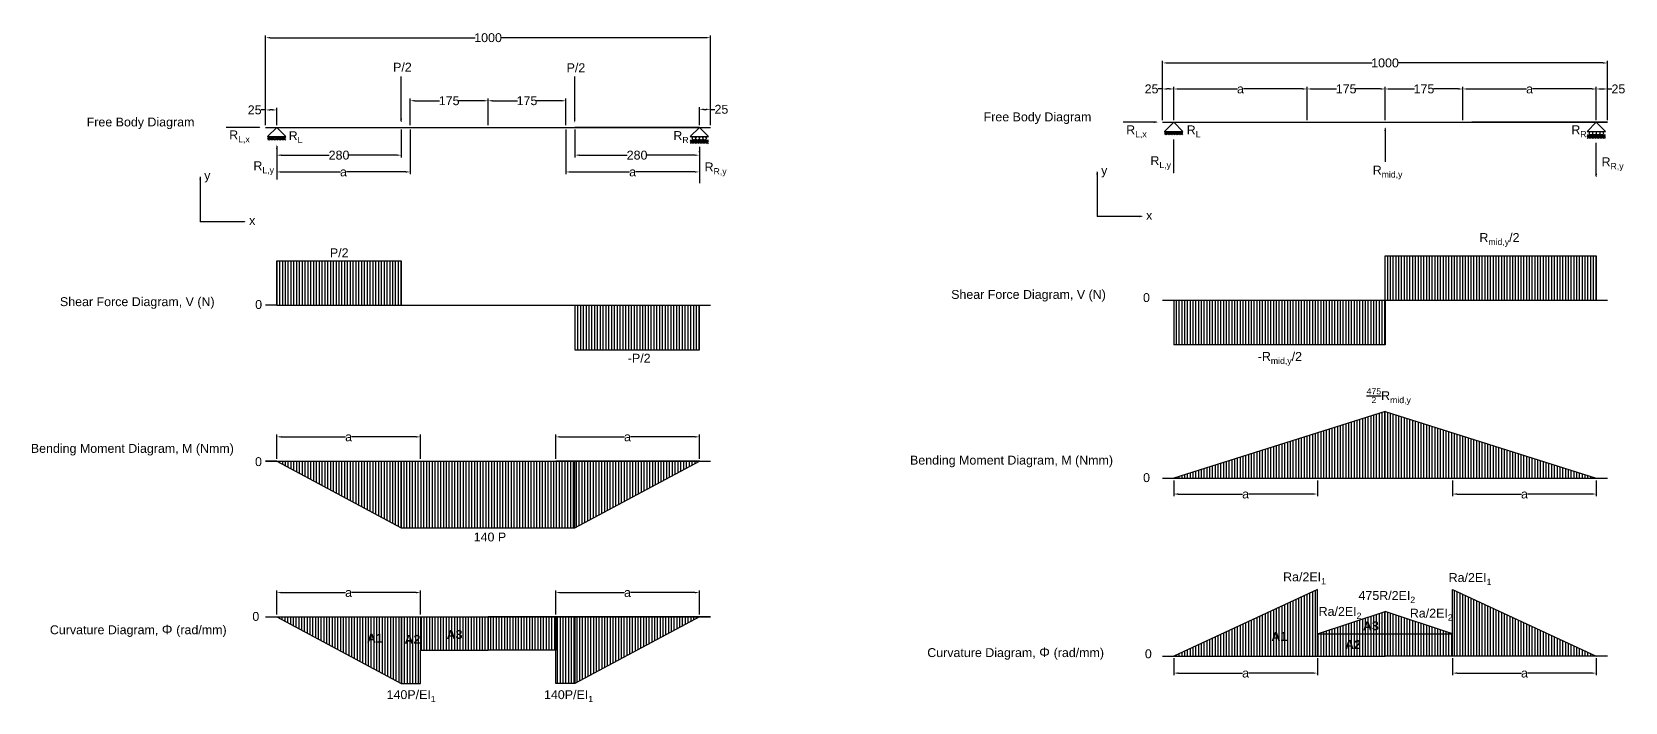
# Model space of a CAD drawing. Header units: millimetres. Extents: x 213 to 5859, y 548 to 2054.
# Drawn here: x 2277 to 5859, y 548 to 2054 of the extents above; entities that cross this region are included whole.
import ezdxf

# ---------------------------------------------------------------- set-up
doc = ezdxf.new("R2010")
doc.units = ezdxf.units.MM
doc.header["$MEASUREMENT"] = 0
doc.styles.get("Standard").update_dxf_attribs({"font": 'arial.ttf'})
doc.dimstyles.get("Standard").update_dxf_attribs({"dimtxt": 20, "dimasz": 10, "dimexe": 5, "dimexo": 5, "dimgap": 0.09, "dimtad": 0, "dimtih": 1, "dimtoh": 1, "dimdec": 0, "dimzin": 0, "dimdsep": 46, "dimtxsty": 'Standard', "dimcen": 0.09, "dimadec": 0, "dimazin": 0, "dimtfac": 1, "dimtdec": 0, "dimtofl": 0, "dimtmove": 0, "dimatfit": 3, "dimfxl": 1, "dimtolj": 1, "dimtzin": 0, "dimarcsym": 0})

# ---------------------------------------------------------------- blocks, each defined once
blk = doc.blocks.new('*D10')
at = {"color": 0, "lineweight": -2, "transparency": 16777216}
for p, q in [((2802.4, 1844.7), (2802.4, 2046.2)), ((3802.4, 1844.7), (3802.4, 2046.2)), ((2812.4, 2041.2), (3273.4, 2041.2)), ((3792.4, 2041.2), (3331.3, 2041.2))]:
    blk.add_line(p, q, dxfattribs=at)
at = {"color": 0, "transparency": 16777216}
for points in [[(2812.4, 2042.9), (2812.4, 2039.6), (2802.4, 2041.2)], [(3792.4, 2042.9), (3792.4, 2039.6), (3802.4, 2041.2)]]:
    blk.add_solid(points, dxfattribs=at)
at = {"layer": 'Defpoints', "color": 0, "transparency": 16777216}
for p in [(3802.4, 2041.2), (2802.4, 1839.7), (3802.4, 1839.7)]:
    blk.add_point(p, dxfattribs=at)
at = {"color": 0, "transparency": 16777216, "insert": (3302.4, 2041.2), "char_height": 20, "attachment_point": 5}
blk.add_mtext('\\A1;1000', dxfattribs=at)
blk = doc.blocks.new('*D11')
at = {"color": 0, "lineweight": -2, "transparency": 16777216}
for p, q in [((2802.4, 1878.9), (2792.4, 1878.9)), ((2802.4, 1844.7), (2802.4, 1883.9)), ((2817.4, 1878.9), (2812.4, 1878.9)), ((2827.4, 1844.7), (2827.4, 1883.9))]:
    blk.add_line(p, q, dxfattribs=at)
at = {"color": 0, "transparency": 16777216}
for points in [[(2812.4, 1880.5), (2812.4, 1877.2), (2802.4, 1878.9)], [(2817.4, 1880.5), (2817.4, 1877.2), (2827.4, 1878.9)]]:
    blk.add_solid(points, dxfattribs=at)
at = {"layer": 'Defpoints', "color": 0, "transparency": 16777216}
for p in [(2827.4, 1878.9), (2802.4, 1839.7), (2827.4, 1839.7)]:
    blk.add_point(p, dxfattribs=at)
at = {"color": 0, "transparency": 16777216, "insert": (2777.7, 1878.9), "char_height": 20, "attachment_point": 5}
blk.add_mtext('\\A1;25', dxfattribs=at)
blk = doc.blocks.new('*D12')
at = {"color": 0, "lineweight": -2, "transparency": 16777216}
for p, q in [((3107.4, 1834.7), (3107.4, 1772.2)), ((2827.4, 1796.2), (2827.4, 1772.2)), ((2837.4, 1777.2), (2945, 1777.2)), ((3097.4, 1777.2), (2989.7, 1777.2))]:
    blk.add_line(p, q, dxfattribs=at)
at = {"color": 0, "transparency": 16777216}
for points in [[(2837.4, 1778.9), (2837.4, 1775.6), (2827.4, 1777.2)], [(3097.4, 1778.9), (3097.4, 1775.6), (3107.4, 1777.2)]]:
    blk.add_solid(points, dxfattribs=at)
at = {"layer": 'Defpoints', "color": 0, "transparency": 16777216}
for p in [(3107.4, 1839.7), (2827.4, 1801.2), (3107.4, 1777.2)]:
    blk.add_point(p, dxfattribs=at)
at = {"color": 0, "transparency": 16777216, "insert": (2967.4, 1777.2), "char_height": 20, "attachment_point": 5}
blk.add_mtext('\\A1;280', dxfattribs=at)
blk = doc.blocks.new('*D13')
at = {"color": 0, "lineweight": -2, "transparency": 16777216}
for p, q in [((3497.4, 1834.7), (3497.4, 1772.2)), ((3507.4, 1777.2), (3615, 1777.2)), ((3767.4, 1777.2), (3659.7, 1777.2)), ((3777.4, 1788.2), (3777.4, 1772.2))]:
    blk.add_line(p, q, dxfattribs=at)
at = {"color": 0, "transparency": 16777216}
for points in [[(3507.4, 1778.9), (3507.4, 1775.6), (3497.4, 1777.2)], [(3767.4, 1778.9), (3767.4, 1775.6), (3777.4, 1777.2)]]:
    blk.add_solid(points, dxfattribs=at)
at = {"layer": 'Defpoints', "color": 0, "transparency": 16777216}
for p in [(3497.4, 1839.7), (3777.4, 1793.2), (3497.4, 1777.2)]:
    blk.add_point(p, dxfattribs=at)
at = {"color": 0, "transparency": 16777216, "insert": (3637.4, 1777.2), "char_height": 20, "attachment_point": 5}
blk.add_mtext('\\A1;280', dxfattribs=at)
blk = doc.blocks.new('*D14')
at = {"color": 0, "lineweight": -2, "transparency": 16777216}
for p, q in [((3777.4, 1844.7), (3777.4, 1885.2)), ((3787.4, 1880.2), (3792.4, 1880.2)), ((3802.4, 1844.7), (3802.4, 1885.2)), ((3802.4, 1880.2), (3812.4, 1880.2))]:
    blk.add_line(p, q, dxfattribs=at)
at = {"color": 0, "transparency": 16777216}
for points in [[(3787.4, 1881.9), (3787.4, 1878.6), (3777.4, 1880.2)], [(3792.4, 1881.9), (3792.4, 1878.6), (3802.4, 1880.2)]]:
    blk.add_solid(points, dxfattribs=at)
at = {"layer": 'Defpoints', "color": 0, "transparency": 16777216}
for p in [(3802.4, 1880.2), (3777.4, 1839.7), (3802.4, 1839.7)]:
    blk.add_point(p, dxfattribs=at)
at = {"color": 0, "transparency": 16777216, "insert": (3827, 1880.2), "char_height": 20, "attachment_point": 5}
blk.add_mtext('\\A1;25', dxfattribs=at)
blk = doc.blocks.new('*D15')
at = {"color": 0, "lineweight": -2, "transparency": 16777216}
for p, q in [((4818.9, 1926), (4808.7, 1926)), ((4818.9, 1856.2), (4818.9, 1931)), ((4833.9, 1926), (4828.9, 1926)), ((4843.9, 1856.2), (4843.9, 1931))]:
    blk.add_line(p, q, dxfattribs=at)
at = {"color": 0, "transparency": 16777216}
for points in [[(4828.9, 1927.7), (4828.9, 1924.3), (4818.9, 1926)], [(4833.9, 1927.7), (4833.9, 1924.3), (4843.9, 1926)]]:
    blk.add_solid(points, dxfattribs=at)
at = {"layer": 'Defpoints', "color": 0, "transparency": 16777216}
for p in [(4843.9, 1926), (4818.9, 1851.2), (4843.9, 1851.2)]:
    blk.add_point(p, dxfattribs=at)
at = {"color": 0, "transparency": 16777216, "insert": (4794, 1926), "char_height": 20, "attachment_point": 5}
blk.add_mtext('\\A1;25', dxfattribs=at)
blk = doc.blocks.new('*D16')
at = {"color": 0, "lineweight": -2, "transparency": 16777216}
for p, q in [((5793.9, 1856.2), (5793.9, 1931)), ((5803.9, 1926), (5808.9, 1926)), ((5818.9, 1856.2), (5818.9, 1931)), ((5818.9, 1926), (5828.9, 1926))]:
    blk.add_line(p, q, dxfattribs=at)
at = {"color": 0, "transparency": 16777216}
for points in [[(5803.9, 1927.7), (5803.9, 1924.3), (5793.9, 1926)], [(5808.9, 1927.7), (5808.9, 1924.3), (5818.9, 1926)]]:
    blk.add_solid(points, dxfattribs=at)
at = {"layer": 'Defpoints', "color": 0, "transparency": 16777216}
for p in [(5818.9, 1926), (5793.9, 1851.2), (5818.9, 1851.2)]:
    blk.add_point(p, dxfattribs=at)
at = {"color": 0, "transparency": 16777216, "insert": (5843.5, 1926), "char_height": 20, "attachment_point": 5}
blk.add_mtext('\\A1;25', dxfattribs=at)
blk = doc.blocks.new('*D17')
at = {"color": 0, "lineweight": -2, "transparency": 16777216}
for p, q in [((4843.9, 1046.2), (4843.9, 1010.5)), ((5166.9, 1046.2), (5166.9, 1010.5)), ((4853.9, 1015.5), (4998.6, 1015.5)), ((5156.9, 1015.5), (5012.1, 1015.5))]:
    blk.add_line(p, q, dxfattribs=at)
at = {"color": 0, "transparency": 16777216}
for points in [[(4853.9, 1017.2), (4853.9, 1013.8), (4843.9, 1015.5)], [(5156.9, 1017.2), (5156.9, 1013.8), (5166.9, 1015.5)]]:
    blk.add_solid(points, dxfattribs=at)
at = {"layer": 'Defpoints', "color": 0, "transparency": 16777216}
for p in [(4843.9, 1051.2), (5166.9, 1051.2), (5166.9, 1015.5)]:
    blk.add_point(p, dxfattribs=at)
at = {"color": 0, "transparency": 16777216, "insert": (5005.4, 1015.5), "char_height": 20, "attachment_point": 5}
blk.add_mtext('\\A1;a', dxfattribs=at)
blk = doc.blocks.new('*D18')
at = {"color": 0, "lineweight": -2, "transparency": 16777216}
for p, q in [((5470.9, 1046.2), (5470.9, 1010.5)), ((5793.9, 1046.2), (5793.9, 1010.5)), ((5480.9, 1015.5), (5625.6, 1015.5)), ((5783.9, 1015.5), (5639.1, 1015.5))]:
    blk.add_line(p, q, dxfattribs=at)
at = {"color": 0, "transparency": 16777216}
for points in [[(5480.9, 1017.2), (5480.9, 1013.8), (5470.9, 1015.5)], [(5783.9, 1017.2), (5783.9, 1013.8), (5793.9, 1015.5)]]:
    blk.add_solid(points, dxfattribs=at)
at = {"layer": 'Defpoints', "color": 0, "transparency": 16777216}
for p in [(5470.9, 1051.2), (5793.9, 1051.2), (5470.9, 1015.5)]:
    blk.add_point(p, dxfattribs=at)
at = {"color": 0, "transparency": 16777216, "insert": (5632.4, 1015.5), "char_height": 20, "attachment_point": 5}
blk.add_mtext('\\A1;a', dxfattribs=at)
blk = doc.blocks.new('*D19')
at = {"color": 0, "lineweight": -2, "transparency": 16777216}
for p, q in [((4843.9, 646.2), (4843.9, 608)), ((5166.9, 646.2), (5166.9, 608)), ((4853.9, 613), (4998.6, 613)), ((5156.9, 613), (5012.1, 613))]:
    blk.add_line(p, q, dxfattribs=at)
at = {"color": 0, "transparency": 16777216}
for points in [[(4853.9, 614.7), (4853.9, 611.3), (4843.9, 613)], [(5156.9, 614.7), (5156.9, 611.3), (5166.9, 613)]]:
    blk.add_solid(points, dxfattribs=at)
at = {"layer": 'Defpoints', "color": 0, "transparency": 16777216}
for p in [(4843.9, 651.2), (5166.9, 651.2), (5166.9, 613)]:
    blk.add_point(p, dxfattribs=at)
at = {"color": 0, "transparency": 16777216, "insert": (5005.4, 613), "char_height": 20, "attachment_point": 5}
blk.add_mtext('\\A1;a', dxfattribs=at)
blk = doc.blocks.new('*D20')
at = {"color": 0, "lineweight": -2, "transparency": 16777216}
for p, q in [((5470.9, 646.2), (5470.9, 608)), ((5793.9, 646.2), (5793.9, 608)), ((5480.9, 613), (5625.6, 613)), ((5783.9, 613), (5639.1, 613))]:
    blk.add_line(p, q, dxfattribs=at)
at = {"color": 0, "transparency": 16777216}
for points in [[(5480.9, 614.7), (5480.9, 611.3), (5470.9, 613)], [(5783.9, 614.7), (5783.9, 611.3), (5793.9, 613)]]:
    blk.add_solid(points, dxfattribs=at)
at = {"layer": 'Defpoints', "color": 0, "transparency": 16777216}
for p in [(5470.9, 651.2), (5793.9, 651.2), (5470.9, 613)]:
    blk.add_point(p, dxfattribs=at)
at = {"color": 0, "transparency": 16777216, "insert": (5632.4, 613), "char_height": 20, "attachment_point": 5}
blk.add_mtext('\\A1;a', dxfattribs=at)
blk = doc.blocks.new('*D21')
at = {"color": 0, "lineweight": -2, "transparency": 16777216}
for p, q in [((2827.4, 1094.7), (2827.4, 1149)), ((3150.4, 1094.7), (3150.4, 1149)), ((2837.4, 1144), (2982.1, 1144)), ((3140.4, 1144), (2995.6, 1144))]:
    blk.add_line(p, q, dxfattribs=at)
at = {"color": 0, "transparency": 16777216}
for points in [[(2837.4, 1145.7), (2837.4, 1142.3), (2827.4, 1144)], [(3140.4, 1145.7), (3140.4, 1142.3), (3150.4, 1144)]]:
    blk.add_solid(points, dxfattribs=at)
at = {"layer": 'Defpoints', "color": 0, "transparency": 16777216}
for p in [(3150.4, 1144), (2827.4, 1089.7), (3150.4, 1089.7)]:
    blk.add_point(p, dxfattribs=at)
at = {"color": 0, "transparency": 16777216, "insert": (2988.9, 1144), "char_height": 20, "attachment_point": 5}
blk.add_mtext('\\A1;a', dxfattribs=at)
blk = doc.blocks.new('*D22')
at = {"color": 0, "lineweight": -2, "transparency": 16777216}
for p, q in [((3454.4, 1094.7), (3454.4, 1149)), ((3777.4, 1094.7), (3777.4, 1149)), ((3464.4, 1144), (3609.1, 1144)), ((3767.4, 1144), (3622.6, 1144))]:
    blk.add_line(p, q, dxfattribs=at)
at = {"color": 0, "transparency": 16777216}
for points in [[(3464.4, 1145.7), (3464.4, 1142.3), (3454.4, 1144)], [(3767.4, 1145.7), (3767.4, 1142.3), (3777.4, 1144)]]:
    blk.add_solid(points, dxfattribs=at)
at = {"layer": 'Defpoints', "color": 0, "transparency": 16777216}
for p in [(3454.4, 1144), (3454.4, 1089.7), (3777.4, 1089.7)]:
    blk.add_point(p, dxfattribs=at)
at = {"color": 0, "transparency": 16777216, "insert": (3615.9, 1144), "char_height": 20, "attachment_point": 5}
blk.add_mtext('\\A1;a', dxfattribs=at)
blk = doc.blocks.new('*D23')
at = {"color": 0, "lineweight": -2, "transparency": 16777216}
for p, q in [((2827.4, 744.7), (2827.4, 799)), ((2837.4, 794), (2982.1, 794)), ((3140.4, 794), (2995.6, 794)), ((3150.4, 744.7), (3150.4, 799))]:
    blk.add_line(p, q, dxfattribs=at)
at = {"color": 0, "transparency": 16777216}
for points in [[(2837.4, 795.7), (2837.4, 792.3), (2827.4, 794)], [(3140.4, 795.7), (3140.4, 792.3), (3150.4, 794)]]:
    blk.add_solid(points, dxfattribs=at)
at = {"layer": 'Defpoints', "color": 0, "transparency": 16777216}
for p in [(3150.4, 794), (2827.4, 739.7), (3150.4, 739.7)]:
    blk.add_point(p, dxfattribs=at)
at = {"color": 0, "transparency": 16777216, "insert": (2988.9, 794), "char_height": 20, "attachment_point": 5}
blk.add_mtext('\\A1;a', dxfattribs=at)
blk = doc.blocks.new('*D24')
at = {"color": 0, "lineweight": -2, "transparency": 16777216}
for p, q in [((3454.4, 744.7), (3454.4, 799)), ((3464.4, 794), (3609.1, 794)), ((3767.4, 794), (3622.6, 794)), ((3777.4, 744.7), (3777.4, 799))]:
    blk.add_line(p, q, dxfattribs=at)
at = {"color": 0, "transparency": 16777216}
for points in [[(3464.4, 795.7), (3464.4, 792.3), (3454.4, 794)], [(3767.4, 795.7), (3767.4, 792.3), (3777.4, 794)]]:
    blk.add_solid(points, dxfattribs=at)
at = {"layer": 'Defpoints', "color": 0, "transparency": 16777216}
for p in [(3454.4, 794), (3454.4, 739.7), (3777.4, 739.7)]:
    blk.add_point(p, dxfattribs=at)
at = {"color": 0, "transparency": 16777216, "insert": (3615.9, 794), "char_height": 20, "attachment_point": 5}
blk.add_mtext('\\A1;a', dxfattribs=at)
blk = doc.blocks.new('*D26')
at = {"color": 0, "lineweight": -2, "transparency": 16777216}
for p, q in [((4818.9, 1856.2), (4818.9, 1989.5)), ((4828.9, 1984.5), (5289.9, 1984.5)), ((5808.9, 1984.5), (5347.8, 1984.5)), ((5818.9, 1856.2), (5818.9, 1989.5))]:
    blk.add_line(p, q, dxfattribs=at)
at = {"color": 0, "transparency": 16777216}
for points in [[(4828.9, 1986.2), (4828.9, 1982.8), (4818.9, 1984.5)], [(5808.9, 1986.2), (5808.9, 1982.8), (5818.9, 1984.5)]]:
    blk.add_solid(points, dxfattribs=at)
at = {"layer": 'Defpoints', "color": 0, "transparency": 16777216}
for p in [(5818.9, 1984.5), (4818.9, 1851.2), (5818.9, 1851.2)]:
    blk.add_point(p, dxfattribs=at)
at = {"color": 0, "transparency": 16777216, "insert": (5318.9, 1984.5), "char_height": 20, "attachment_point": 5}
blk.add_mtext('\\A1;1000', dxfattribs=at)
blk = doc.blocks.new('*D30')
at = {"color": 0, "lineweight": -2, "transparency": 16777216}
for p, q in [((3127.4, 1834.7), (3127.4, 1734.5)), ((2827.4, 1796.2), (2827.4, 1734.5)), ((2837.4, 1739.5), (2970.6, 1739.5)), ((3117.4, 1739.5), (2984.1, 1739.5))]:
    blk.add_line(p, q, dxfattribs=at)
at = {"color": 0, "transparency": 16777216}
for points in [[(2837.4, 1741.2), (2837.4, 1737.8), (2827.4, 1739.5)], [(3117.4, 1741.2), (3117.4, 1737.8), (3127.4, 1739.5)]]:
    blk.add_solid(points, dxfattribs=at)
at = {"layer": 'Defpoints', "color": 0, "transparency": 16777216}
for p in [(3127.4, 1839.7), (2827.4, 1801.2), (3127.4, 1739.5)]:
    blk.add_point(p, dxfattribs=at)
at = {"color": 0, "transparency": 16777216, "insert": (2977.4, 1739.5), "char_height": 20, "attachment_point": 5}
blk.add_mtext('\\A1;a', dxfattribs=at)
blk = doc.blocks.new('*D31')
at = {"color": 0, "lineweight": -2, "transparency": 16777216}
for p, q in [((3477.4, 1834.7), (3477.4, 1734.5)), ((3777.4, 1796.2), (3777.4, 1734.5)), ((3487.4, 1739.5), (3620.6, 1739.5)), ((3767.4, 1739.5), (3634.1, 1739.5))]:
    blk.add_line(p, q, dxfattribs=at)
at = {"color": 0, "transparency": 16777216}
for points in [[(3487.4, 1741.2), (3487.4, 1737.8), (3477.4, 1739.5)], [(3767.4, 1741.2), (3767.4, 1737.8), (3777.4, 1739.5)]]:
    blk.add_solid(points, dxfattribs=at)
at = {"layer": 'Defpoints', "color": 0, "transparency": 16777216}
for p in [(3477.4, 1839.7), (3777.4, 1801.2), (3477.4, 1739.5)]:
    blk.add_point(p, dxfattribs=at)
at = {"color": 0, "transparency": 16777216, "insert": (3627.4, 1739.5), "char_height": 20, "attachment_point": 5}
blk.add_mtext('\\A1;a', dxfattribs=at)
blk = doc.blocks.new('*D32')
at = {"color": 0, "lineweight": -2, "transparency": 16777216}
for p, q in [((3127.4, 1844.7), (3127.4, 1904.5)), ((3137.4, 1899.5), (3193.5, 1899.5)), ((3292.4, 1899.5), (3236.2, 1899.5)), ((3302.4, 1844.7), (3302.4, 1904.5))]:
    blk.add_line(p, q, dxfattribs=at)
at = {"color": 0, "transparency": 16777216}
for points in [[(3137.4, 1901.2), (3137.4, 1897.8), (3127.4, 1899.5)], [(3292.4, 1901.2), (3292.4, 1897.8), (3302.4, 1899.5)]]:
    blk.add_solid(points, dxfattribs=at)
at = {"layer": 'Defpoints', "color": 0, "transparency": 16777216}
for p in [(3302.4, 1899.5), (3127.4, 1839.7), (3302.4, 1839.7)]:
    blk.add_point(p, dxfattribs=at)
at = {"color": 0, "transparency": 16777216, "insert": (3214.9, 1899.5), "char_height": 20, "attachment_point": 5}
blk.add_mtext('\\A1;175', dxfattribs=at)
blk = doc.blocks.new('*D33')
at = {"color": 0, "lineweight": -2, "transparency": 16777216}
for p, q in [((3302.4, 1844.7), (3302.4, 1904.5)), ((3312.4, 1899.5), (3368.6, 1899.5)), ((3467.5, 1899.5), (3411.2, 1899.5)), ((3477.5, 1844.7), (3477.5, 1904.5))]:
    blk.add_line(p, q, dxfattribs=at)
at = {"color": 0, "transparency": 16777216}
for points in [[(3312.4, 1901.2), (3312.4, 1897.8), (3302.4, 1899.5)], [(3467.5, 1901.2), (3467.5, 1897.8), (3477.5, 1899.5)]]:
    blk.add_solid(points, dxfattribs=at)
at = {"layer": 'Defpoints', "color": 0, "transparency": 16777216}
for p in [(3477.5, 1899.5), (3302.4, 1839.7), (3477.5, 1839.7)]:
    blk.add_point(p, dxfattribs=at)
at = {"color": 0, "transparency": 16777216, "insert": (3389.9, 1899.5), "char_height": 20, "attachment_point": 5}
blk.add_mtext('\\A1;175', dxfattribs=at)
blk = doc.blocks.new('*D39')
at = {"color": 0, "lineweight": -2, "transparency": 16777216}
for p, q in [((4843.9, 1856.2), (4843.9, 1931)), ((4853.9, 1926), (4987.1, 1926)), ((5133.9, 1926), (5000.6, 1926)), ((5143.9, 1856.2), (5143.9, 1931))]:
    blk.add_line(p, q, dxfattribs=at)
at = {"color": 0, "transparency": 16777216}
for points in [[(4853.9, 1927.7), (4853.9, 1924.3), (4843.9, 1926)], [(5133.9, 1927.7), (5133.9, 1924.3), (5143.9, 1926)]]:
    blk.add_solid(points, dxfattribs=at)
at = {"layer": 'Defpoints', "color": 0, "transparency": 16777216}
for p in [(5143.9, 1926), (4843.9, 1851.2), (5143.9, 1851.2)]:
    blk.add_point(p, dxfattribs=at)
at = {"color": 0, "transparency": 16777216, "insert": (4993.9, 1926), "char_height": 20, "attachment_point": 5}
blk.add_mtext('\\A1;a', dxfattribs=at)
blk = doc.blocks.new('*D40')
at = {"color": 0, "lineweight": -2, "transparency": 16777216}
for p, q in [((5143.9, 1856.2), (5143.9, 1931)), ((5153.9, 1926), (5210, 1926)), ((5308.9, 1926), (5252.7, 1926)), ((5318.9, 1856.2), (5318.9, 1931))]:
    blk.add_line(p, q, dxfattribs=at)
at = {"color": 0, "transparency": 16777216}
for points in [[(5153.9, 1927.7), (5153.9, 1924.3), (5143.9, 1926)], [(5308.9, 1927.7), (5308.9, 1924.3), (5318.9, 1926)]]:
    blk.add_solid(points, dxfattribs=at)
at = {"layer": 'Defpoints', "color": 0, "transparency": 16777216}
for p in [(5318.9, 1926), (5143.9, 1851.2), (5318.9, 1851.2)]:
    blk.add_point(p, dxfattribs=at)
at = {"color": 0, "transparency": 16777216, "insert": (5231.4, 1926), "char_height": 20, "attachment_point": 5}
blk.add_mtext('\\A1;175', dxfattribs=at)
blk = doc.blocks.new('*D41')
at = {"color": 0, "lineweight": -2, "transparency": 16777216}
for p, q in [((5318.9, 1856.2), (5318.9, 1931)), ((5328.9, 1926), (5385, 1926)), ((5483.9, 1926), (5427.7, 1926)), ((5493.9, 1856.2), (5493.9, 1931))]:
    blk.add_line(p, q, dxfattribs=at)
at = {"color": 0, "transparency": 16777216}
for points in [[(5328.9, 1927.7), (5328.9, 1924.3), (5318.9, 1926)], [(5483.9, 1927.7), (5483.9, 1924.3), (5493.9, 1926)]]:
    blk.add_solid(points, dxfattribs=at)
at = {"layer": 'Defpoints', "color": 0, "transparency": 16777216}
for p in [(5318.9, 1926), (5318.9, 1851.2), (5493.9, 1851.2)]:
    blk.add_point(p, dxfattribs=at)
at = {"color": 0, "transparency": 16777216, "insert": (5406.4, 1926), "char_height": 20, "attachment_point": 5}
blk.add_mtext('\\A1;175', dxfattribs=at)
blk = doc.blocks.new('*D42')
at = {"color": 0, "lineweight": -2, "transparency": 16777216}
for p, q in [((5493.9, 1856.2), (5493.9, 1931)), ((5503.9, 1926), (5637.1, 1926)), ((5783.9, 1926), (5650.6, 1926)), ((5793.9, 1856.2), (5793.9, 1931))]:
    blk.add_line(p, q, dxfattribs=at)
at = {"color": 0, "transparency": 16777216}
for points in [[(5503.9, 1927.7), (5503.9, 1924.3), (5493.9, 1926)], [(5783.9, 1927.7), (5783.9, 1924.3), (5793.9, 1926)]]:
    blk.add_solid(points, dxfattribs=at)
at = {"layer": 'Defpoints', "color": 0, "transparency": 16777216}
for p in [(5493.9, 1926), (5493.9, 1851.2), (5793.9, 1851.2)]:
    blk.add_point(p, dxfattribs=at)
at = {"color": 0, "transparency": 16777216, "insert": (5643.9, 1926), "char_height": 20, "attachment_point": 5}
blk.add_mtext('\\A1;a', dxfattribs=at)

msp = doc.modelspace()

# ---------------------------------------------------------------- hatches: boundary and pattern name
h = msp.add_hatch()
h.set_pattern_fill('ANSI31', color=256, scale=20)
h.set_pattern_definition([(45, (4506.3633, 1226.2397), (-1.767767, 1.767767), [])])
h.paths.add_polyline_path([(4864.6, 1822.7), (4864.6, 1830.7), (4823.1, 1830.7), (4823.1, 1822.7)])
h.paths.add_polyline_path([(5814.6, 1814.7), (5814.6, 1822.7), (5773.1, 1822.7), (5773.1, 1814.7)])
h = msp.add_hatch()
h.set_pattern_fill('ANSI31', color=256, scale=20)
h.set_pattern_definition([(45, (2489.8633, 1214.7397), (-1.767767, 1.767767), [])])
h.paths.add_polyline_path([(2848.1, 1811.2), (2848.1, 1819.2), (2806.6, 1819.2), (2806.6, 1811.2)])
h.paths.add_polyline_path([(3798.1, 1803.2), (3798.1, 1811.2), (3756.6, 1811.2), (3756.6, 1803.2)])
h = msp.add_hatch()
h.set_pattern_fill('ANSI31', color=256, scale=50, angle=45)
h.paths.add_polyline_path([(5318.9, 1451.2), (4843.9, 1451.2), (4843.9, 1351.2), (5318.9, 1351.2)])
h.paths.add_polyline_path([(5793.9, 1551.2), (5318.9, 1551.2), (5318.9, 1451.2), (5793.9, 1451.2)])
h = msp.add_hatch()
h.set_pattern_fill('ANSI31', color=256, scale=2, angle=45)
h.set_pattern_definition([(90, (1500.7887, -77.0174), (-6.35, 0), [])])
h.paths.add_polyline_path([(3107.4, 1439.7), (3107.4, 1539.7), (2827.4, 1539.7), (2827.4, 1439.7)])
h = msp.add_hatch()
h.set_pattern_fill('ANSI31', color=256, scale=2, angle=45)
h.set_pattern_definition([(90, (2170.7887, -177.0174), (-6.35, 0), [])])
h.paths.add_polyline_path([(3777.4, 1439.7), (3497.4, 1439.7), (3497.4, 1339.7), (3777.4, 1339.7)])
h = msp.add_hatch()
h.set_pattern_fill('ANSI31', color=256, scale=50, angle=45)
h.set_pattern_definition([(90, (0, -400), (-6.25, 0), [])])
h.paths.add_polyline_path([(5318.9, 1201.2), (4843.9, 1051.2), (5318.9, 1051.2)])
h.paths.add_polyline_path([(5318.9, 1201.2), (5318.9, 1051.2), (5793.9, 1051.2)])
h = msp.add_hatch()
h.set_pattern_fill('ANSI31', color=256, scale=2, angle=45)
h.set_pattern_definition([(90, (1500.7887, -127.0174), (-6.35, 0), [])])
h.paths.add_polyline_path([(3107.4, 1089.7), (2827.4, 1089.7), (3107.4, 939.7)])
h.paths.add_polyline_path([(3497.4, 1089.7), (3107.4, 1089.7), (3107.4, 939.7), (3497.4, 939.7)])
h.paths.add_polyline_path([(3777.4, 1089.7), (3497.4, 1089.7), (3497.4, 939.7)])
h = msp.add_hatch()
h.set_pattern_fill('ANSI31', color=256, scale=50, angle=45)
h.paths.add_polyline_path([(5166.9, 801.2), (4843.9, 651.2), (5123.9, 651.2), (5166.9, 651.2), (5166.9, 701.2)])
h.paths.add_polyline_path([(5318.9, 751.2), (5166.9, 701.2), (5166.9, 651.2), (5318.9, 651.2)])
h.paths.add_polyline_path([(5470.9, 701.2), (5318.9, 751.2), (5318.9, 651.2), (5470.9, 651.2)])
h.paths.add_polyline_path([(5470.9, 801.2), (5470.9, 651.2), (5513.9, 651.2), (5793.9, 651.2)])
h = msp.add_hatch()
h.set_pattern_fill('ANSI31', color=256, scale=50, angle=45)
h.set_pattern_definition([(90, (2052.3633, 252.2397), (-6.25, 0), [])])
h.paths.add_polyline_path([(3107.4, 739.7), (2827.4, 739.7), (3107.4, 589.7)])
h.paths.add_polyline_path([(3150.4, 739.7), (3107.4, 739.7), (3107.4, 589.7), (3150.4, 589.7), (3150.4, 664.7)])
h.paths.add_polyline_path([(3454.4, 739.7), (3302.4, 739.7), (3150.4, 739.7), (3150.4, 664.7), (3302.4, 664.7), (3454.4, 664.7)])
h.paths.add_polyline_path([(3497.4, 739.7), (3454.4, 739.7), (3454.4, 664.7), (3454.4, 589.7), (3497.4, 589.7)])
h.paths.add_polyline_path([(3777.4, 739.7), (3497.4, 739.7), (3497.4, 589.7)])

# ---------------------------------------------------------------- linework, layer by layer
for p, q in [((2802.4, 1839.7), (2827.4, 1839.7)), ((2827.4, 1839.7), (2852.4, 1839.7)), ((2827.4, 1839.7), (3107.4, 1839.7)), ((2827.4, 1839.7), (3127.4, 1839.7)), ((2852.4, 1839.7), (3150.4, 1839.7)), ((3150.4, 1839.7), (3454.4, 1839.7)), ((3150.4, 1839.7), (3302.4, 1839.7)), ((3454.4, 1839.7), (3752.4, 1839.7)), ((3777.4, 1839.7), (3497.4, 1839.7)), ((3752.4, 1839.7), (3777.4, 1839.7)), ((3777.4, 1839.7), (3802.4, 1839.7)), ((4818.9, 1851.2), (4843.9, 1851.2)), ((4843.9, 1851.2), (4868.9, 1851.2)), ((4843.9, 1851.2), (5123.9, 1851.2)), ((4843.9, 1851.2), (5143.9, 1851.2)), ((4868.9, 1851.2), (5166.9, 1851.2)), ((5166.9, 1851.2), (5318.9, 1851.2)), ((5318.9, 1851.2), (5470.9, 1851.2)), ((5470.9, 1851.2), (5768.9, 1851.2)), ((5793.9, 1851.2), (5513.9, 1851.2)), ((5818.9, 1851.2), (5518.9, 1851.2)), ((5768.9, 1851.2), (5793.9, 1851.2)), ((5793.9, 1851.2), (5818.9, 1851.2)), ((3756.6, 1811.2), (3798.1, 1811.2)), ((5773.1, 1822.7), (5814.6, 1822.7)), ((5318.9, 1451.2), (5318.9, 1551.2)), ((5318.9, 1551.2), (5793.9, 1551.2)), ((5793.9, 1551.2), (5793.9, 1451.2)), ((2827.4, 1439.7), (2827.4, 1539.7)), ((2827.4, 1539.7), (3107.4, 1539.7)), ((3107.4, 1539.7), (3107.4, 1439.7)), ((2827.4, 1439.7), (2802.4, 1439.7)), ((2827.4, 1439.7), (3777.4, 1439.7)), ((3107.4, 1439.7), (3497.4, 1439.7)), ((3497.4, 1439.7), (3497.4, 1339.7)), ((3777.4, 1439.7), (3802.4, 1439.7)), ((3777.4, 1339.7), (3777.4, 1439.7)), ((4818.9, 1451.2), (4843.9, 1451.2)), ((4843.9, 1451.2), (5318.9, 1451.2)), ((4843.9, 1451.2), (4843.9, 1351.2)), ((5318.9, 1451.2), (5793.9, 1451.2)), ((5318.9, 1451.2), (5318.9, 1351.2)), ((5793.9, 1451.2), (5818.9, 1451.2)), ((3497.4, 1339.7), (3777.4, 1339.7)), ((5318.9, 1351.2), (4843.9, 1351.2)), ((5318.9, 1201.2), (4843.9, 1051.2)), ((5318.9, 1051.2), (5318.9, 1201.2)), ((5318.9, 1201.2), (5793.9, 1051.2)), ((2827.4, 1089.7), (2802.4, 1089.7)), ((2802.4, 1089.7), (3302.4, 1089.7)), ((2827.4, 1089.7), (3107.4, 1089.7)), ((2827.4, 1089.7), (3107.4, 939.7)), ((2827.4, 1089.7), (3150.4, 1089.7)), ((3107.4, 1089.7), (3497.4, 1089.7)), ((3107.4, 1089.7), (3107.4, 939.7)), ((3777.4, 1089.7), (3454.4, 1089.7)), ((3497.4, 1089.7), (3777.4, 1089.7)), ((3497.4, 939.7), (3777.4, 1089.7)), ((3497.4, 939.7), (3497.4, 1089.7)), ((3777.4, 1089.7), (3802.4, 1089.7)), ((4818.9, 1051.2), (4843.9, 1051.2)), ((4843.9, 1051.2), (5318.9, 1051.2)), ((4843.9, 1051.2), (5166.9, 1051.2)), ((5318.9, 1051.2), (5793.9, 1051.2)), ((5793.9, 1051.2), (5818.9, 1051.2)), ((3107.4, 939.7), (3497.4, 939.7)), ((5166.9, 801.2), (4843.9, 651.2)), ((5166.9, 651.2), (5166.9, 801.2)), ((5470.9, 651.2), (5470.9, 801.2)), ((5470.9, 801.2), (5793.9, 651.2)), ((2802.4, 739.7), (2827.4, 739.7)), ((2827.4, 739.7), (3107.4, 739.7)), ((2827.4, 739.7), (3107.4, 589.7)), ((3107.4, 739.7), (3150.4, 739.7)), ((3150.4, 739.7), (3302.4, 739.7)), ((3302.4, 739.7), (3454.4, 739.7)), ((3454.4, 739.7), (3302.4, 739.7)), ((3454.4, 739.7), (3497.4, 739.7)), ((3497.4, 739.7), (3454.4, 739.7)), ((3497.4, 739.7), (3777.4, 739.7)), ((3777.4, 739.7), (3497.4, 739.7)), ((3777.4, 739.7), (3497.4, 589.7)), ((3777.4, 739.7), (3802.4, 739.7)), ((3802.4, 739.7), (3777.4, 739.7)), ((5166.9, 701.2), (5318.9, 751.2)), ((5318.9, 651.2), (5318.9, 751.2)), ((5470.9, 701.2), (5318.9, 751.2)), ((3150.4, 589.7), (3150.4, 664.7)), ((3150.4, 664.7), (3302.4, 664.7)), ((3454.4, 664.7), (3302.4, 664.7)), ((3454.4, 589.7), (3454.4, 664.7)), ((4818.9, 651.2), (4843.9, 651.2)), ((4843.9, 651.2), (5123.9, 651.2)), ((5123.9, 651.2), (5166.9, 651.2)), ((5166.9, 651.2), (5318.9, 651.2)), ((5470.9, 651.2), (5318.9, 651.2)), ((5470.9, 651.2), (5318.9, 651.2)), ((5513.9, 651.2), (5470.9, 651.2)), ((5513.9, 651.2), (5470.9, 651.2)), ((5793.9, 651.2), (5513.9, 651.2)), ((5793.9, 651.2), (5513.9, 651.2)), ((5818.9, 651.2), (5793.9, 651.2)), ((3107.4, 589.7), (3150.4, 589.7)), ((3497.4, 589.7), (3454.4, 589.7))]:
    msp.add_line(p, q)
at = {"lineweight": 30}
for p, q in [((3107.4, 739.7), (3107.4, 589.7)), ((3150.4, 739.7), (3150.4, 664.7)), ((3302.4, 739.7), (3302.4, 664.7)), ((3454.4, 739.7), (3454.4, 664.7)), ((3497.4, 739.7), (3497.4, 589.7)), ((5318.9, 651.2), (5318.9, 751.2)), ((5166.9, 651.2), (5166.9, 701.2)), ((5166.9, 701.2), (5470.9, 701.2)), ((5470.9, 651.2), (5470.9, 701.2))]:
    msp.add_line(p, q, dxfattribs=at)
for points in [[(3107.4, 1853.7), (3107.4, 1953.7)], [(3497.4, 1853.7), (3497.4, 1953.7)], [(2788.4, 1839.7), (2713.4, 1839.7)], [(4804.9, 1851.2), (4729.9, 1851.2)], [(5318.9, 1837.2), (5318.9, 1762.2)], [(2827.4, 1797.2), (2827.4, 1722.2)], [(4843.9, 1737.7), (4843.9, 1812.7)], [(5793.9, 1729.7), (5793.9, 1804.7)], [(3777.4, 1789.2), (3777.4, 1714.2)], [(2654.9, 1727.7), (2654.9, 1627.7)], [(4671.4, 1739.2), (4671.4, 1639.2)], [(2754.9, 1627.7), (2654.9, 1627.7)], [(4771.4, 1639.2), (4671.4, 1639.2)]]:
    msp.add_lwpolyline(points)
for points in [[(2827.4, 1839.7), (2806.6, 1819.2), (2848.1, 1819.2)], [(3777.4, 1839.7), (3756.6, 1819.2), (3798.1, 1819.2)], [(4843.9, 1851.2), (4823.1, 1830.7), (4864.6, 1830.7)], [(5793.9, 1851.2), (5773.1, 1830.7), (5814.6, 1830.7)]]:
    msp.add_lwpolyline(points, close=True)
for centre in [(5781.9, 1826.7), (5789.9, 1826.7), (5797.9, 1826.7), (5805.9, 1826.7), (3765.4, 1815.2), (3773.4, 1815.2), (3781.4, 1815.2), (3789.4, 1815.2)]:
    msp.add_circle(centre, 4)
for points in [[(2782.4, 1841.4), (2792.4, 1839.7), (2782.4, 1838.1)], [(3109, 1859.7), (3107.4, 1849.7), (3105.7, 1859.7)], [(3499, 1859.7), (3497.4, 1849.7), (3495.7, 1859.7)], [(4798.9, 1852.9), (4808.9, 1851.2), (4798.9, 1849.6)], [(5317.2, 1831.3), (5318.9, 1841.2), (5320.5, 1831.3)], [(2825.7, 1791.3), (2827.4, 1801.2), (2829, 1791.3)], [(3775.7, 1783.3), (3777.4, 1793.2), (3779, 1783.3)], [(2653.2, 1721.8), (2654.9, 1731.7), (2656.5, 1721.8)], [(4669.7, 1733.3), (4671.4, 1743.2), (4673, 1733.3)], [(4845.5, 1743.7), (4843.9, 1733.7), (4842.2, 1743.7)], [(5795.5, 1735.7), (5793.9, 1725.7), (5792.2, 1735.7)], [(2748.9, 1629.4), (2758.9, 1627.7), (2748.9, 1626.1)], [(4765.4, 1640.9), (4775.4, 1639.2), (4765.4, 1637.6)]]:
    msp.add_solid(points)

# ---------------------------------------------------------------- texts
at = {"char_height": 20, "attachment_point": 1}
for s, width, gutter_width, heights, insert in [('P/2 ', 20, 100, [11.6], (3088.9, 1985)), ('P/2 ', 20, 100, [11.6], (3479, 1983.7)), ('Free Body Diagram', 246.731, 100, [27], (2400, 1861.8)), ('Free Body Diagram', 246.731, 100, [27], (4416.5, 1873.3)), ('\\A1;R{\\H0.7x;\\S^ L,x;}', 20, 100, [11.6], (2720.4, 1832.8)), ('\\A1;R{\\H0.7x;\\S^ L;}', 20, 100, [11.6], (2854.1, 1831)), ('\\A1;R{\\H0.7x;\\S^ R;}', 20, 100, [11.6], (3718.9, 1831.2)), ('\\A1;R{\\H0.7x;\\S^ L,x;}', 20, 100, [11.6], (4736.9, 1844.3)), ('\\A1;R{\\H0.7x;\\S^ L;}', 20, 100, [11.6], (4873, 1844)), ('\\A1;R{\\H0.7x;\\S^ R;}', 20, 100, [11.6], (5737.7, 1844.3)), ('\\A1;R{\\H0.7x;\\S^ L,y;}', 20, 100, [11.6], (2774.9, 1763.3)), ('\\A1;R{\\H0.7x;\\S^ R,y;}', 20, 100, [11.6], (3789.2, 1760.8)), ('\\A1;R{\\H0.7x;\\S^ L,y;}', 20, 100, [11.6], (4791.4, 1774.8)), ('\\A1;R{\\H0.7x;\\S^ R,y;}', 20, 100, [11.6], (5805.7, 1772.3)), ('y', 20, 100, [11.6], (2664.2, 1741.8)), ('y', 20, 100, [11.6], (4680.7, 1753.3)), ('\\A1;R{\\H0.7x;\\S^ mid,y;}', 20, 100, [11.6], (5291.1, 1753.7)), ('x', 20, 100, [11.6], (2765.2, 1640.5)), ('x', 20, 100, [11.6], (4781.7, 1652)), ('\\A1;R{\\H0.7x;\\S^ mid,y;}/2', 20, 100, [11.6], (5531, 1602.1)), ('P/2', 44.671, 100, [14.2], (2946.8, 1567.8)), ('Shear Force Diagram, V (N)', 370.138, 100, [15.4], (4343.5, 1474.2)), ('Shear Force Diagram, V (N)', 370.138, 100, [15.4], (2339.9, 1457.9)), ('0', 20, 100, [11.4], (2778.8, 1451.5)), ('0', 20, 100, [11.4], (4774.8, 1467.1)), ('-P/2', 60.367, 100, [16.4], (3616.6, 1330.9)), ('\\A1;-R{\\H0.7x;\\S^ mid,y;}/2', 20, 100, [11.6], (5032.8, 1334.8)), ('\\A1;{\\H0.7x;\\S475/2;}R{\\H0.7x;\\S^ mid,y;}', 20, 100, [11.6], (5277.5, 1253.4)), ('Bending Moment Diagram, M (Nmm)', 470.877, 100, [30.7], (2274.5, 1128.1)), ('0', 20, 100, [11.4], (2778.5, 1098.3)), ('Bending Moment Diagram, M (Nmm)', 470.877, 100, [30.7], (4251, 1101.7)), ('0', 20, 100, [11.4], (4775, 1062.4)), ('140 P', 74.218, 100, [26.9], (3270.1, 928.9)), ('\\A1;Ra/2EI{\\H0.7x;\\S^ 1;}', 20, 100, [11.6], (5089.8, 839.3)), ('\\A1;Ra/2EI{\\H0.7x;\\S^ 1;}', 20, 100, [11.6], (5461.9, 837.8)), ('\\A1;475R/2EI{\\H0.7x;\\S^ 2;}', 20, 100, [11.6], (5259.3, 797.5)), ('\\A1;Ra/2EI{\\H0.7x;\\S^ 2;}', 20, 100, [11.6], (5169.6, 761.7)), ('\\A1;Ra/2EI{\\H0.7x;\\S^ 2;}', 20, 100, [11.6], (5374.7, 757.7)), ('Curvature Diagram, {\\H1.08333x;Φ }(rad/mm)', 401.807, 0, [0], (2317.3, 722)), ('0', 20, 100, [11.4], (2772.5, 750.4)), ('\\A1;{\\fArial|b1|i0|c0|p34;A3}', 20, 100, [11.6], (5269.2, 729.2)), ('\\A1;{\\fArial|b1|i0|c0|p34;A1}', 20, 100, [11.6], (3030, 701.6)), ('\\A1;{\\fArial|b1|i0|c0|p34;A2}', 20, 100, [11.6], (3114.5, 698.8)), ('\\A1;{\\fArial|b1|i0|c0|p34;A3}', 20, 100, [11.6], (3209.2, 709.8)), ('\\A1;{\\fArial|b1|i0|c0|p34;A1}', 20, 100, [11.6], (5063.4, 705.3)), ('\\A1;{\\fArial|b1|i0|c0|p34;A2}', 20, 100, [11.6], (5228.9, 687.1)), ('Curvature Diagram, {\\H1.08333x;Φ }(rad/mm)', 401.807, 0, [0], (4289.8, 670.7)), ('0', 20, 100, [11.4], (4779, 666.4)), ('\\A1;140P/EI{\\H0.7x;\\S^ 1;}', 20, 100, [11.6], (3074.3, 574.6)), ('\\A1;140P/EI{\\H0.7x;\\S^ 1;}', 20, 100, [11.6], (3428.2, 574.5))]:
    msp.add_mtext_dynamic_manual_height_columns(s, width=width, gutter_width=gutter_width, heights=heights, dxfattribs=dict(at, insert=insert))

# ---------------------------------------------------------------- dimensions: what is measured, and where the dimension line sits
for base, p1, p2, picture, middle in [((3802.4, 2041.2), (2802.4, 1839.7), (3802.4, 1839.7), '*D10', (3302.4, 2041.2)), ((4843.9, 1926), (4818.9, 1851.2), (4843.9, 1851.2), '*D15', (4794, 1926)), ((2827.4, 1878.9), (2802.4, 1839.7), (2827.4, 1839.7), '*D11', (2777.7, 1878.9))]:
    dim = msp.add_linear_dim(base=base, p1=p1, p2=p2, dimstyle='Standard')
    dim.commit()
    dim.dimension.update_dxf_attribs({"geometry": picture, "text_midpoint": middle, "dimtype": 160})
for base, p1, p2, picture, middle in [((5818.9, 1984.5), (4818.9, 1851.2), (5818.9, 1851.2), '*D26', (5318.9, 1984.5)), ((5318.9, 1926), (5143.9, 1851.2), (5318.9, 1851.2), '*D40', (5231.4, 1926)), ((5818.9, 1926), (5793.9, 1851.2), (5818.9, 1851.2), '*D16', (5843.5, 1926)), ((3302.4, 1899.5), (3127.4, 1839.7), (3302.4, 1839.7), '*D32', (3214.9, 1899.5)), ((3477.5, 1899.5), (3302.4, 1839.7), (3477.5, 1839.7), '*D33', (3389.9, 1899.5)), ((3802.4, 1880.2), (3777.4, 1839.7), (3802.4, 1839.7), '*D14', (3827, 1880.2)), ((3107.4, 1777.2), (2827.4, 1801.2), (3107.4, 1839.7), '*D12', (2967.4, 1777.2)), ((3497.4, 1777.2), (3777.4, 1793.2), (3497.4, 1839.7), '*D13', (3637.4, 1777.2))]:
    dim = msp.add_linear_dim(base=base, p1=p1, p2=p2, dimstyle='Standard')
    dim.commit()
    dim.dimension.update_dxf_attribs({"geometry": picture, "text_midpoint": middle})
for base, p1, p2, picture, middle in [((5143.9, 1926), (4843.9, 1851.2), (5143.9, 1851.2), '*D39', (4993.9, 1926)), ((3127.4, 1739.5), (2827.4, 1801.2), (3127.4, 1839.7), '*D30', (2977.4, 1739.5)), ((3150.4, 1144), (2827.4, 1089.7), (3150.4, 1089.7), '*D21', (2988.9, 1144)), ((3150.4, 794), (2827.4, 739.7), (3150.4, 739.7), '*D23', (2988.9, 794)), ((5166.9, 613), (4843.9, 651.2), (5166.9, 651.2), '*D19', (5005.4, 613))]:
    dim = msp.add_linear_dim(base=base, p1=p1, p2=p2, text='a', dimstyle='Standard')
    dim.commit()
    dim.dimension.update_dxf_attribs({"geometry": picture, "text_midpoint": middle})
dim = msp.add_linear_dim(base=(5318.9, 1926), p1=(5493.9, 1851.2), p2=(5318.9, 1851.2), angle=180, dimstyle='Standard')
dim.commit()
dim.dimension.update_dxf_attribs({"geometry": '*D41', "text_midpoint": (5406.4, 1926)})
for base, p1, p2, picture, middle in [((5493.9, 1926), (5793.9, 1851.2), (5493.9, 1851.2), '*D42', (5643.9, 1926)), ((3477.4, 1739.5), (3777.4, 1801.2), (3477.4, 1839.7), '*D31', (3627.4, 1739.5)), ((3454.4, 1144), (3777.4, 1089.7), (3454.4, 1089.7), '*D22', (3615.9, 1144)), ((3454.4, 794), (3777.4, 739.7), (3454.4, 739.7), '*D24', (3615.9, 794)), ((5470.9, 613), (5793.9, 651.2), (5470.9, 651.2), '*D20', (5632.4, 613))]:
    dim = msp.add_linear_dim(base=base, p1=p1, p2=p2, angle=180, text='a', dimstyle='Standard')
    dim.commit()
    dim.dimension.update_dxf_attribs({"geometry": picture, "text_midpoint": middle})
dim = msp.add_linear_dim(base=(5166.9, 1015.5), p1=(4843.9, 1051.2), p2=(5166.9, 1051.2), text='a', dimstyle='Standard')
dim.commit()
dim.dimension.update_dxf_attribs({"geometry": '*D17', "text_midpoint": (5005.4, 1015.5), "dimtype": 160})
dim = msp.add_linear_dim(base=(5470.9, 1015.5), p1=(5793.9, 1051.2), p2=(5470.9, 1051.2), angle=180, text='a', dimstyle='Standard')
dim.commit()
dim.dimension.update_dxf_attribs({"geometry": '*D18', "text_midpoint": (5632.4, 1015.5), "dimtype": 160})

doc.saveas('drawing.dxf')
